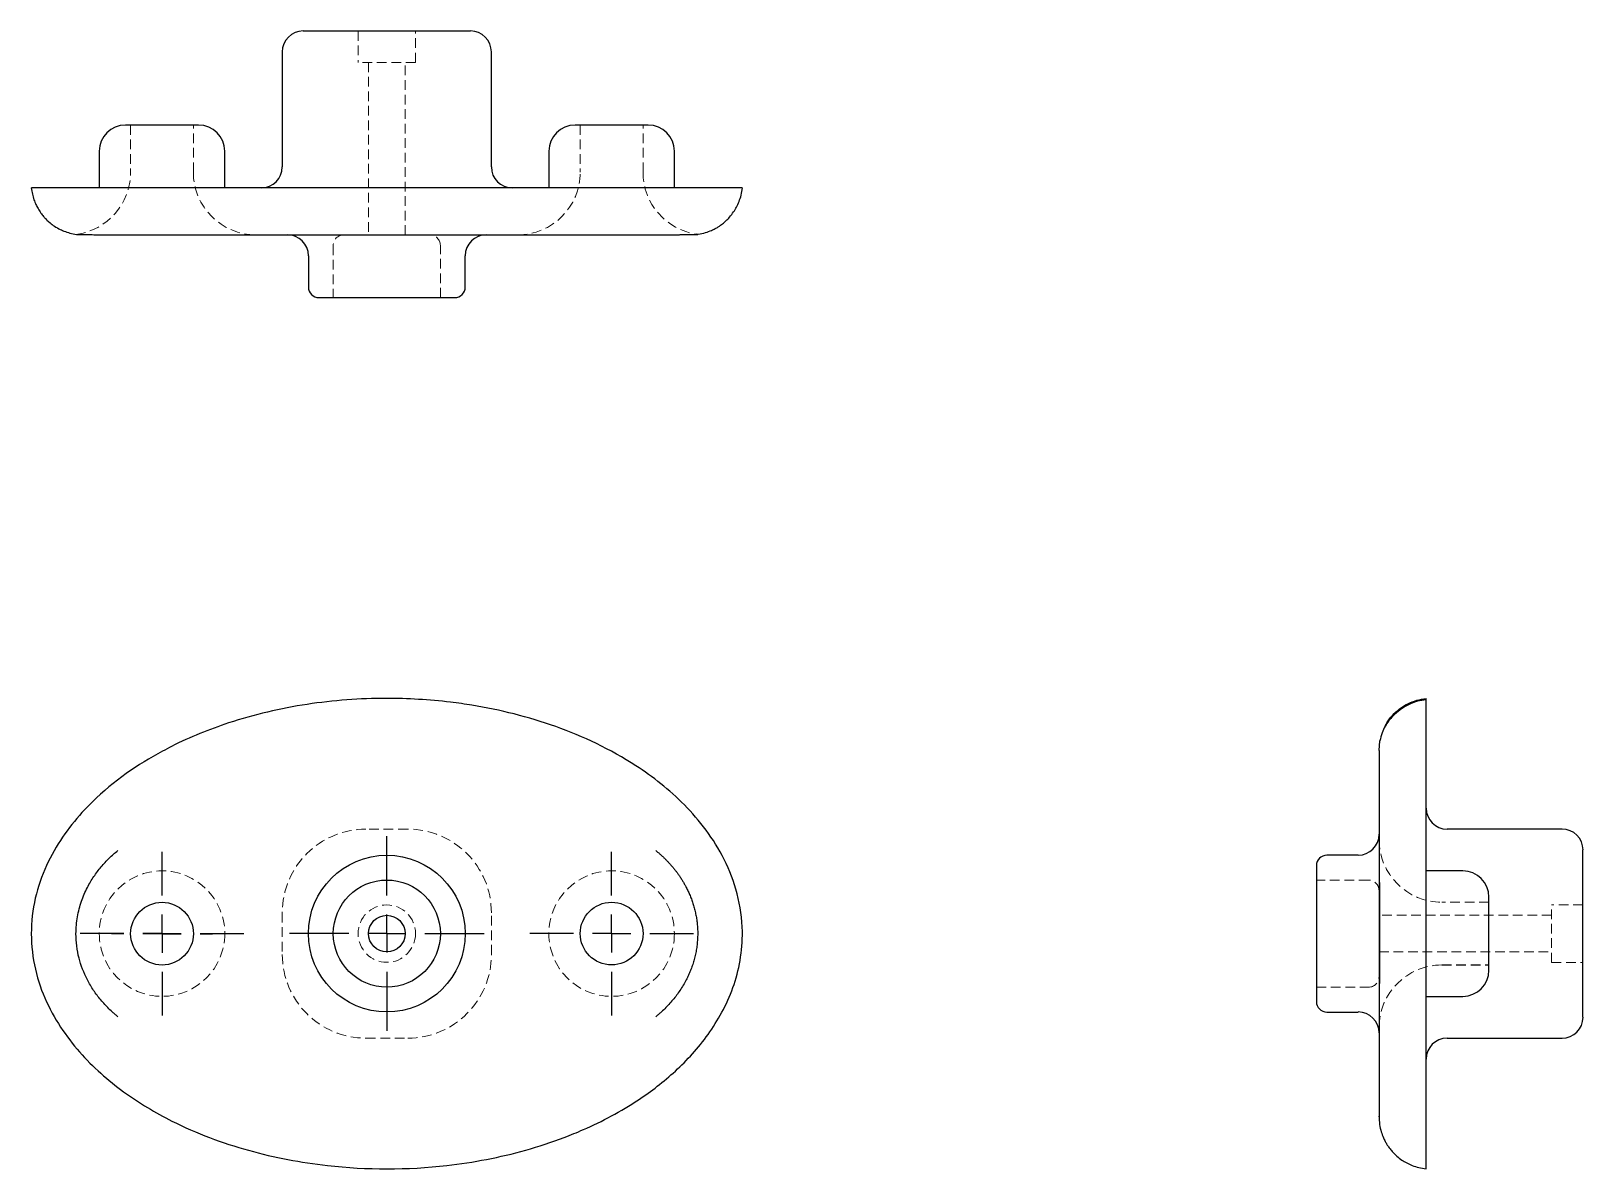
# Model space of a CAD drawing. Header units: millimetres. Extents: x 37 to 241, y 26 to 176.
import ezdxf

# ---------------------------------------------------------------- set-up
doc = ezdxf.new("R2010")
doc.units = ezdxf.units.MM
doc.linetypes.add('HIDDEN', pattern=[1.905, 1.27, -0.635])
doc.layers.add('10', color=7, linetype='Continuous')

# ---------------------------------------------------------------- blocks, each defined once
blk = doc.blocks.new('SW_CENTERMARKSYMBOL_0')
at = {"layer": '10', "color": 0}
for p, q in [((0, 5), (0, 10.74)), ((0, 0), (0, 2.5)), ((-5, 0), (-10.74, 0)), ((0, 0), (-2.5, 0)), ((0, 0), (0, -2.5)), ((0, 0), (2.5, 0)), ((5, 0), (10.74, 0)), ((0, -5), (0, -10.74))]:
    blk.add_line(p, q, dxfattribs=at)
blk = doc.blocks.new('SW_CENTERMARKSYMBOL_1')
at = {"layer": '10', "color": 0}
for p, q in [((0, 5), (0, 10.74)), ((0, 0), (0, 2.5)), ((-5, 0), (-10.74, 0)), ((0, 0), (-2.5, 0)), ((0, 0), (0, -2.5)), ((0, 0), (2.5, 0)), ((5, 0), (10.74, 0)), ((0, -5), (0, -10.74))]:
    blk.add_line(p, q, dxfattribs=at)
blk = doc.blocks.new('SW_CENTERMARKSYMBOL_2')
at = {"layer": '10', "color": 0}
for p, q in [((0, 5), (0, 6.62)), ((0, 0), (0, 2.5)), ((-5, 0), (-6.62, 0)), ((0, 0), (-2.5, 0)), ((0, 0), (0, -2.5)), ((0, 0), (2.5, 0)), ((5, 0), (6.62, 0)), ((0, -5), (0, -6.62))]:
    blk.add_line(p, q, dxfattribs=at)
blk = doc.blocks.new('SW_CENTERMARKSYMBOL_3')
at = {"layer": '10', "color": 0}
for p, q in [((0, 5), (0, 12.79)), ((0, 0), (0, 2.5)), ((-5, 0), (-12.79, 0)), ((0, 0), (-2.5, 0)), ((0, 0), (0, -2.5)), ((0, 0), (2.5, 0)), ((5, 0), (12.79, 0)), ((0, -5), (0, -12.79))]:
    blk.add_line(p, q, dxfattribs=at)

msp = doc.modelspace()

# ---------------------------------------------------------------- linework, layer by layer
at = {"color": 7, "linetype": 'Continuous', "lineweight": 25}
for p, q in [((80.74, 175.5), (72.5, 175.5)), ((86.23, 175.5), (80.74, 175.5)), ((94.46, 175.5), (86.23, 175.5)), ((69.75, 172.76), (69.75, 157.66)), ((97.21, 157.66), (97.21, 172.76)), ((58.77, 163.15), (49.16, 163.15)), ((117.8, 163.15), (108.19, 163.15)), ((45.73, 159.72), (45.73, 154.91)), ((62.2, 154.91), (62.2, 159.72)), ((104.76, 159.72), (104.76, 154.91)), ((121.23, 154.91), (121.23, 159.72)), ((124.29, 148.8), (124.18, 148.82)), ((73.19, 145.99), (73.19, 141.87)), ((93.78, 141.87), (93.78, 145.99)), ((74.56, 140.5), (92.4, 140.5)), ((213.73, 81.04), (213.85, 82.28)), ((237.76, 70.71), (222.66, 70.71)), ((210.99, 67.28), (206.87, 67.28)), ((213.73, 67.83), (213.73, 46.15)), ((240.5, 59.73), (240.5, 67.97)), ((205.5, 65.91), (205.5, 48.06)), ((224.72, 65.22), (219.91, 65.22)), ((228.15, 56.99), (228.15, 61.79)), ((240.5, 54.24), (240.5, 59.73)), ((228.15, 52.18), (228.15, 56.99)), ((240.5, 46), (240.5, 54.24)), ((219.91, 48.75), (224.72, 48.75)), ((206.87, 46.69), (210.99, 46.69)), ((222.66, 43.26), (237.76, 43.26))]:
    msp.add_line(p, q, dxfattribs=at)
at = {"color": 7, "linetype": 'HIDDEN', "lineweight": 18}
for p, q in [((79.71, 175.5), (79.71, 171.38)), ((87.26, 171.38), (87.26, 175.5)), ((87.26, 171.38), (79.71, 171.38)), ((81.08, 171.38), (81.08, 148.73)), ((85.88, 148.73), (85.88, 171.38)), ((49.85, 163.15), (49.85, 156.97)), ((58.09, 156.97), (58.09, 163.15)), ((108.87, 163.15), (108.87, 156.97)), ((117.11, 156.97), (117.11, 163.15)), ((118.95, 148.74), (118.79, 148.73)), ((76.45, 147.36), (76.45, 140.5)), ((90.52, 140.5), (90.52, 147.36)), ((86.23, 70.71), (80.74, 70.71)), ((212.36, 64.02), (205.5, 64.02)), ((69.75, 59.73), (69.75, 54.24)), ((97.21, 54.24), (97.21, 59.73)), ((236.38, 59.39), (213.73, 59.39)), ((228.15, 61.1), (221.97, 61.1)), ((228.15, 61.1), (221.97, 61.1)), ((236.38, 56.99), (236.38, 60.76)), ((240.5, 60.76), (236.38, 60.76)), ((236.38, 53.21), (236.38, 56.99)), ((213.73, 54.58), (236.38, 54.58)), ((236.38, 53.21), (240.5, 53.21)), ((221.97, 52.87), (228.15, 52.87)), ((221.97, 52.86), (228.15, 52.86)), ((205.5, 49.95), (212.36, 49.95)), ((213.74, 46.22), (213.74, 46.63)), ((80.74, 43.26), (86.23, 43.26))]:
    msp.add_line(p, q, dxfattribs=at)
at = {"color": 7, "linetype": 'Continuous', "lineweight": 25}
for centre, radius in [((83.48, 56.99), 10.29), ((83.48, 56.99), 7.03), ((53.97, 56.98), 4.12), ((83.48, 56.99), 2.4), ((112.99, 56.99), 4.12)]:
    msp.add_circle(centre, radius, dxfattribs=at)
at = {"color": 7, "linetype": 'HIDDEN', "lineweight": 18}
for centre, radius in [((53.97, 56.99), 8.24), ((112.99, 56.99), 8.24), ((83.48, 56.99), 3.77)]:
    msp.add_circle(centre, radius, dxfattribs=at)
at = {"color": 7, "linetype": 'Continuous', "lineweight": 25}
for centre, radius, start, end in [((72.5, 172.76), 2.75, 90, 180), ((94.46, 172.76), 2.75, 0, 90), ((49.16, 159.72), 3.43, 90, 180), ((58.77, 159.72), 3.43, 0, 90), ((108.19, 159.72), 3.43, 90, 180), ((117.8, 159.72), 3.43, 0, 90), ((67.01, 157.66), 2.75, 270, 0), ((99.95, 157.66), 2.75, 180, 270), ((70.44, 145.99), 2.75, 0, 90), ((96.52, 145.99), 2.75, 90, 180), ((74.56, 141.87), 1.37, 180, 270), ((92.4, 141.87), 1.37, 270, 0), ((222.66, 73.46), 2.75, 180, 270), ((210.99, 70.03), 2.75, 270, 0), ((237.76, 67.97), 2.75, 0, 90), ((206.87, 65.91), 1.37, 90, 180), ((224.72, 61.79), 3.43, 0, 90), ((224.72, 52.18), 3.43, 270, 0), ((206.87, 48.06), 1.37, 180, 270), ((210.99, 43.95), 2.75, 0, 90), ((237.76, 46), 2.75, 270, 0), ((222.66, 40.51), 2.75, 90, 180)]:
    msp.add_arc(centre, radius, start, end, dxfattribs=at)
at = {"color": 7, "linetype": 'HIDDEN', "lineweight": 18}
for centre, radius, start, end in [((41.61, 156.97), 8.24, 277.3895, 0), ((66.32, 156.97), 8.24, 180, 270), ((100.64, 156.97), 8.24, 270, 0), ((125.35, 156.97), 8.24, 180, 261.8536), ((77.82, 147.36), 1.37, 90, 180), ((89.14, 147.36), 1.37, 0, 90), ((80.74, 59.73), 10.98, 90, 180), ((86.23, 59.73), 10.98, 0, 90), ((221.97, 69.34), 8.24, 180, 270), ((221.97, 69.34), 8.24, 180, 270), ((212.36, 62.65), 1.37, 0, 90), ((80.74, 54.24), 10.98, 180, 270), ((86.23, 54.24), 10.98, 270, 0), ((212.36, 51.32), 1.37, 270, 0), ((221.97, 44.63), 8.24, 90, 180), ((221.97, 44.63), 8.24, 90, 180)]:
    msp.add_arc(centre, radius, start, end, dxfattribs=at)
at = {"color": 7, "linetype": 'Continuous', "lineweight": 25}
for points, knots in [([(36.81, 154.91), (36.85, 154.63), (36.92, 154.11), (37.14, 153.37), (37.4, 152.74), (37.7, 152.15), (38.04, 151.64), (38.38, 151.19), (38.73, 150.79), (39.16, 150.39), (39.72, 149.94), (40.38, 149.54), (41.11, 149.21), (41.88, 148.95), (42.44, 148.85), (42.73, 148.8)], [0, 0, 0, 0, 0.090247, 0.172138, 0.245716, 0.310956, 0.384917, 0.443989, 0.493289, 0.555608, 0.634183, 0.729257, 0.811414, 0.90272, 1, 1, 1, 1]), ([(83.44, 154.91), (82.36, 154.91), (80.19, 154.91), (76.95, 154.91), (73.71, 154.91), (70.46, 154.91), (67.23, 154.91), (64.02, 154.91), (60.82, 154.91), (57.66, 154.91), (54.57, 154.91), (51.8, 154.91), (49.36, 154.91), (47.22, 154.91), (45.2, 154.91), (43.43, 154.91), (41.92, 154.91), (40.65, 154.91), (39.51, 154.91), (38.61, 154.91), (37.92, 154.91), (37.41, 154.91), (37.05, 154.91), (36.84, 154.91), (36.83, 154.91), (36.82, 154.91)], [0, 0, 0, 0, 0.052677, 0.105352, 0.1585, 0.211646, 0.265731, 0.319849, 0.373925, 0.429732, 0.485595, 0.541388, 0.584598, 0.627801, 0.671887, 0.71597, 0.75118, 0.786383, 0.822514, 0.85864, 0.887468, 0.916293, 0.945919, 0.975542, 1, 1, 1, 1]), ([(130.14, 154.91), (130.13, 154.91), (130.11, 154.91), (129.88, 154.91), (129.52, 154.91), (129.01, 154.91), (128.36, 154.91), (127.59, 154.91), (126.68, 154.91), (125.66, 154.91), (124.33, 154.91), (122.62, 154.91), (120.49, 154.91), (118.19, 154.91), (115.37, 154.91), (112.03, 154.91), (108.1, 154.91), (104.01, 154.91), (99.88, 154.91), (95.78, 154.91), (91.71, 154.91), (87.59, 154.91), (84.82, 154.91), (83.44, 154.91)], [0, 0, 0, 0, 0.02864, 0.0567, 0.084762, 0.113581, 0.142403, 0.171736, 0.201071, 0.231002, 0.260937, 0.307781, 0.354635, 0.402782, 0.45094, 0.520316, 0.589707, 0.660995, 0.732292, 0.798721, 0.865154, 0.932576, 1, 1, 1, 1]), ([(124.18, 148.81), (124.24, 148.82), (124.63, 148.84), (125.27, 149.02), (126.01, 149.27), (126.56, 149.54), (126.95, 149.76), (127.28, 149.98), (127.62, 150.24), (128.03, 150.59), (128.52, 151.11), (128.99, 151.71), (129.4, 152.4), (129.74, 153.13), (130.02, 153.98), (130.11, 154.59), (130.15, 154.91)], [0, 0, 0, 0, 0.017981, 0.137087, 0.23678, 0.298282, 0.348424, 0.387893, 0.423418, 0.482979, 0.557143, 0.645956, 0.722198, 0.806638, 0.899226, 1, 1, 1, 1]), ([(42.73, 148.8), (42.75, 148.8), (42.78, 148.8), (43.05, 148.8), (43.52, 148.79), (44.17, 148.78), (45, 148.76), (45.96, 148.75), (47.01, 148.74), (47.78, 148.74), (48.16, 148.73)], [0, 0, 0, 0, 0.057423, 0.193614, 0.325388, 0.462397, 0.602329, 0.738354, 0.870815, 1, 1, 1, 1]), ([(48.16, 148.73), (48.69, 148.73), (49.26, 148.73), (50.42, 148.73), (51.02, 148.73), (52.9, 148.73), (54.23, 148.73), (57.01, 148.73), (58.45, 148.73), (61.38, 148.73), (62.87, 148.73), (67.45, 148.73), (70.63, 148.73), (75.42, 148.73), (77.02, 148.73), (80.22, 148.73), (81.83, 148.73), (83.44, 148.73)], [0, 0, 0, 0, 0.0625, 0.0625, 0.125, 0.125, 0.25, 0.25, 0.375, 0.375, 0.5, 0.5, 0.75, 0.75, 0.875, 0.875, 1, 1, 1, 1]), ([(83.44, 148.73), (85.05, 148.73), (86.67, 148.73), (89.9, 148.73), (91.52, 148.73), (96.33, 148.73), (99.46, 148.73), (105.57, 148.73), (108.56, 148.73), (112.71, 148.73), (114.04, 148.73), (115.92, 148.73), (116.53, 148.73), (117.7, 148.73), (118.26, 148.73), (118.79, 148.73)], [0, 0, 0, 0, 0.125, 0.125, 0.25, 0.25, 0.5, 0.5, 0.75, 0.75, 0.875, 0.875, 0.9375, 0.9375, 1, 1, 1, 1]), ([(118.79, 148.73), (118.89, 148.73), (119.1, 148.73), (119.41, 148.74), (119.71, 148.74), (120, 148.74), (120.29, 148.74), (120.58, 148.75), (120.85, 148.75), (121.12, 148.75), (121.39, 148.76), (121.64, 148.76), (121.89, 148.76), (122.13, 148.77), (122.36, 148.77), (122.58, 148.77), (122.81, 148.78), (123.05, 148.78), (123.3, 148.79), (123.52, 148.79), (123.71, 148.79), (123.88, 148.8), (124.03, 148.8), (124.14, 148.8), (124.23, 148.8), (124.28, 148.8), (124.29, 148.8), (124.29, 148.8)], [0, 0, 0, 0, 0.031831, 0.063869, 0.096109, 0.128545, 0.161172, 0.193994, 0.227021, 0.260264, 0.293735, 0.327449, 0.361423, 0.395675, 0.430224, 0.465077, 0.500224, 0.547283, 0.595037, 0.64346, 0.692533, 0.74224, 0.79257, 0.843516, 0.89507, 0.947231, 1, 1, 1, 1]), ([(83.44, 87.87), (79.95, 87.87), (73.01, 87.36), (63.48, 85.15), (56.85, 82.47), (50.37, 78.97), (45.51, 75.42), (41.14, 70.16), (38.94, 66.52), (37.32, 62.26), (36.63, 57.59), (37.06, 52.8), (38.47, 48.46), (40.58, 44.62), (43.93, 40.3), (48.84, 36), (54.69, 32.52), (61.85, 29.41), (68.76, 27.51), (79.12, 25.95), (87.91, 25.95), (98.32, 27.54), (104.27, 29.18), (110.96, 31.91), (114.2, 33.63), (116.53, 35.18)], [-9.589204, -9.589204, -9.589204, -9.589204, -8.904261, -8.219318, -7.705611, -7.534375, -6.849432, -6.621117, -6.392803, -6.164488, -5.936174, -5.70786, -5.479545, -5.251231, -5.022916, -4.566288, -4.109659, -3.767187, -3.082244, -2.739773, -1.712358, -1.369886, -0.684943, -0.513707, 0, 0, 0, 0]), ([(116.53, 35.18), (118.19, 36.28), (121.45, 38.78), (125.81, 43.53), (128.67, 48.64), (129.96, 53.43), (130.31, 57.68), (129.65, 62.29), (127.88, 66.83), (125.46, 70.67), (121.63, 75.06), (115.19, 80.09), (105.7, 84.55), (97.47, 86.59), (89.99, 87.66), (86.24, 87.87), (83.44, 87.87)], [-14.725149, -14.725149, -14.725149, -14.725149, -14.358296, -13.991443, -13.624589, -13.441163, -13.257736, -13.013167, -12.768599, -12.52403, -12.279461, -11.790323, -11.056617, -10.322911, -10.139484, -9.589204, -9.589204, -9.589204, -9.589204]), ([(219.91, 87.7), (219.53, 87.64), (218.82, 87.54), (217.91, 87.2), (217.2, 86.84), (216.7, 86.52), (216.34, 86.25), (215.94, 85.93), (215.47, 85.49), (214.96, 84.9), (214.49, 84.17), (214.08, 83.28), (213.93, 82.63), (213.85, 82.28)], [0, 0, 0, 0, 0.106759, 0.196378, 0.268844, 0.324097, 0.362118, 0.392377, 0.465065, 0.560116, 0.680538, 0.82723, 1, 1, 1, 1]), ([(214.55, 84.23), (214.61, 84.37), (214.86, 84.89), (215.49, 85.67), (216.41, 86.52), (217.49, 87.19), (218.66, 87.67), (219.5, 87.8), (219.91, 87.87)], [0, 0, 0, 0, 0.068186, 0.254313, 0.440583, 0.627105, 0.813595, 1, 1, 1, 1]), ([(219.91, 35.18), (219.91, 36.28), (219.91, 38.78), (219.91, 43.53), (219.91, 48.64), (219.91, 53.43), (219.91, 57.68), (219.91, 62.29), (219.91, 66.83), (219.91, 70.67), (219.91, 75.06), (219.91, 80.09), (219.91, 84.55), (219.91, 86.59), (219.91, 87.66), (219.91, 87.87), (219.91, 87.87)], [-14.725149, -14.725149, -14.725149, -14.725149, -14.358296, -13.991443, -13.624589, -13.441163, -13.257736, -13.013167, -12.768599, -12.52403, -12.279461, -11.790323, -11.056617, -10.322911, -10.139484, -9.589204, -9.589204, -9.589204, -9.589204]), ([(213.73, 81.04), (213.73, 81.04), (213.73, 80.98), (213.73, 80.74), (213.73, 80.55), (213.73, 79.8), (213.73, 79.06), (213.73, 76.99), (213.73, 75.66), (213.73, 73.17), (213.73, 72.25), (213.73, 70.74), (213.73, 70.21), (213.73, 69.09), (213.73, 68.5), (213.73, 67.89)], [0, 0, 0, 0, 0.125, 0.125, 0.25, 0.25, 0.5, 0.5, 0.75, 0.75, 0.875, 0.875, 0.9375, 0.9375, 1, 1, 1, 1]), ([(48.18, 46.07), (48.12, 46.11), (48.02, 46.2), (47.82, 46.37), (47.47, 46.67), (46.8, 47.3), (45.91, 48.26), (44.96, 49.52), (43.9, 51.32), (42.94, 53.79), (42.58, 56.65), (42.8, 59.17), (43.33, 61.21), (43.98, 62.72), (44.57, 63.78), (45.01, 64.47), (45.48, 65.13), (45.97, 65.75), (46.49, 66.34), (47.03, 66.89), (47.59, 67.41), (47.97, 67.73), (48.16, 67.89)], [0, 0, 0, 0, 0.007844, 0.015688, 0.031362, 0.062664, 0.125117, 0.186893, 0.250083, 0.372378, 0.499644, 0.588479, 0.671778, 0.749596, 0.782767, 0.815304, 0.847262, 0.878704, 0.909683, 0.940232, 0.970344, 1, 1, 1, 1]), ([(118.79, 67.89), (118.89, 67.81), (119.1, 67.64), (119.41, 67.37), (119.71, 67.09), (120, 66.81), (120.29, 66.52), (120.58, 66.21), (120.85, 65.9), (121.12, 65.58), (121.39, 65.25), (121.64, 64.91), (121.89, 64.56), (122.13, 64.2), (122.36, 63.83), (122.58, 63.45), (122.81, 63.01), (123.05, 62.52), (123.3, 61.97), (123.52, 61.4), (123.71, 60.81), (123.88, 60.2), (124.03, 59.58), (124.14, 58.95), (124.23, 58.31), (124.28, 57.65), (124.29, 57.21), (124.29, 56.98)], [0, 0, 0, 0, 0.031831, 0.063869, 0.096109, 0.128545, 0.161172, 0.193994, 0.227021, 0.260264, 0.293735, 0.327449, 0.361423, 0.395675, 0.430224, 0.465077, 0.500224, 0.547283, 0.595037, 0.64346, 0.692533, 0.74224, 0.79257, 0.843516, 0.89507, 0.947231, 1, 1, 1, 1]), ([(213.73, 67.89), (213.73, 67.81), (213.73, 67.64), (213.74, 67.37), (213.74, 67.09), (213.74, 66.81), (213.74, 66.52), (213.75, 66.21), (213.75, 65.9), (213.75, 65.58), (213.76, 65.25), (213.76, 64.91), (213.76, 64.56), (213.77, 64.2), (213.77, 63.83), (213.77, 63.45), (213.78, 63.01), (213.78, 62.52), (213.79, 61.97), (213.79, 61.4), (213.79, 60.81), (213.8, 60.2), (213.8, 59.58), (213.8, 58.95), (213.8, 58.31), (213.8, 57.65), (213.8, 57.21), (213.8, 56.98)], [0, 0, 0, 0, 0.031831, 0.063869, 0.096109, 0.128545, 0.161172, 0.193994, 0.227021, 0.260264, 0.293735, 0.327449, 0.361423, 0.395675, 0.430224, 0.465077, 0.500224, 0.547283, 0.595037, 0.64346, 0.692533, 0.74224, 0.79257, 0.843516, 0.89507, 0.947231, 1, 1, 1, 1]), ([(124.29, 56.98), (124.29, 56.86), (124.28, 56.62), (124.27, 56.25), (124.24, 55.89), (124.21, 55.53), (124.16, 55.17), (124.1, 54.81), (124.04, 54.46), (123.96, 54.12), (123.88, 53.77), (123.79, 53.43), (123.69, 53.1), (123.58, 52.77), (123.47, 52.45), (123.34, 52.13), (123.21, 51.82), (123.08, 51.51), (122.93, 51.21), (122.59, 50.53), (122, 49.53), (121.21, 48.48), (120.52, 47.69), (119.97, 47.12), (119.49, 46.67), (119.15, 46.37), (118.94, 46.2), (118.84, 46.12), (118.79, 46.08)], [0, 0, 0, 0, 0.029139, 0.058153, 0.087035, 0.115774, 0.144361, 0.172785, 0.201038, 0.229112, 0.257007, 0.284723, 0.312262, 0.339622, 0.366804, 0.393806, 0.420628, 0.44727, 0.473736, 0.500028, 0.627255, 0.749845, 0.812389, 0.874733, 0.937307, 0.968641, 0.984321, 1, 1, 1, 1]), ([(213.8, 56.98), (213.8, 56.86), (213.8, 56.62), (213.8, 56.25), (213.8, 55.89), (213.8, 55.53), (213.8, 55.17), (213.8, 54.81), (213.8, 54.46), (213.8, 54.12), (213.8, 53.77), (213.8, 53.43), (213.79, 53.1), (213.79, 52.77), (213.79, 52.45), (213.79, 52.13), (213.79, 51.82), (213.78, 51.51), (213.78, 51.21), (213.77, 50.53), (213.76, 49.53), (213.75, 48.48), (213.74, 47.69), (213.74, 47.12), (213.74, 46.67), (213.74, 46.37), (213.73, 46.2), (213.73, 46.12), (213.73, 46.08)], [0, 0, 0, 0, 0.029139, 0.058153, 0.087035, 0.115774, 0.144361, 0.172785, 0.201038, 0.229112, 0.257007, 0.284723, 0.312262, 0.339622, 0.366804, 0.393806, 0.420628, 0.44727, 0.473736, 0.500028, 0.627255, 0.749845, 0.812389, 0.874733, 0.937307, 0.968641, 0.984321, 1, 1, 1, 1]), ([(213.73, 46.08), (213.73, 45.07), (213.73, 44.14), (213.73, 42.4), (213.73, 41.6), (213.73, 40.87)], [0, 0, 0, 0, 0.5, 0.5, 1, 1, 1, 1]), ([(213.73, 40.87), (213.73, 40.23), (213.73, 38.95), (213.73, 37.39), (213.73, 36.07), (213.73, 35), (213.73, 34.16), (213.73, 33.49), (213.73, 33.06), (213.73, 32.88), (213.73, 32.97), (213.73, 33.01)], [0, 0, 0, 0, 0.109366, 0.219211, 0.32924, 0.438853, 0.548389, 0.65815, 0.787776, 0.917492, 1, 1, 1, 1]), ([(219.91, 26.12), (219.91, 26.12), (219.91, 26.1), (219.91, 26.26), (219.91, 26.62), (219.91, 27.17), (219.91, 27.93), (219.91, 28.9), (219.91, 30.09), (219.91, 31.52), (219.91, 33.17), (219.91, 34.51), (219.91, 35.18)], [0, 0, 0, 0, 0.044972, 0.148567, 0.252092, 0.358337, 0.464659, 0.570882, 0.677101, 0.783309, 0.891664, 1, 1, 1, 1]), ([(213.73, 33.03), (213.75, 32.66), (213.77, 31.96), (213.99, 31.01), (214.26, 30.28), (214.52, 29.73), (214.74, 29.33), (214.96, 29), (215.22, 28.66), (215.57, 28.24), (216.09, 27.74), (216.7, 27.27), (217.38, 26.86), (218.12, 26.52), (218.97, 26.23), (219.59, 26.15), (219.91, 26.1)], [0, 0, 0, 0, 0.125016, 0.2318654, 0.3203324, 0.3747114, 0.4191314, 0.4542802, 0.4859547, 0.5390491, 0.6051606, 0.6843344, 0.752307, 0.8275923, 0.9101458, 1, 1, 1, 1])]:
    msp.add_open_spline(points, degree=3, knots=knots, dxfattribs=at)
at = {"color": 7, "linetype": 'HIDDEN', "lineweight": 18}
for points, knots in [([(48.18, 148.73), (47.8, 148.74), (47.02, 148.74), (45.98, 148.75), (45.02, 148.76), (44.18, 148.78), (43.53, 148.79), (43.04, 148.8), (42.76, 148.8), (42.64, 148.8), (42.67, 148.8), (42.67, 148.8)], [0, 0, 0, 0, 0.118578, 0.240219, 0.365182, 0.493776, 0.623371, 0.74464, 0.869822, 0.999231, 1, 1, 1, 1]), ([(124.29, 148.8), (124.26, 148.8), (124.22, 148.8), (123.98, 148.8), (123.74, 148.79), (123.66, 148.79)], [0, 0, 0, 0, 0.420456, 0.825792, 1, 1, 1, 1]), ([(213.79, 61.66), (213.78, 62.14), (213.78, 63.13), (213.76, 64.5), (213.75, 65.76), (213.74, 66.86), (213.74, 67.49), (213.74, 67.78)], [0, 0, 0, 0, 0.204591, 0.417267, 0.624004, 0.825324, 1, 1, 1, 1]), ([(213.8, 56.98), (213.8, 57.52), (213.8, 58.6), (213.8, 59.67), (213.8, 60.18), (213.8, 60.19)], [0, 0, 0, 0, 0.50419, 0.993223, 1, 1, 1, 1])]:
    msp.add_open_spline(points, degree=3, knots=knots, dxfattribs=at)

# ---------------------------------------------------------------- block references
at = {"layer": '10'}
for name, p in [('SW_CENTERMARKSYMBOL_3', (83.48, 56.99)), ('SW_CENTERMARKSYMBOL_1', (53.97, 56.99)), ('SW_CENTERMARKSYMBOL_0', (112.99, 56.99)), ('SW_CENTERMARKSYMBOL_2', (53.97, 56.98))]:
    msp.add_blockref(name, p, dxfattribs=at)

doc.saveas('drawing.dxf')
